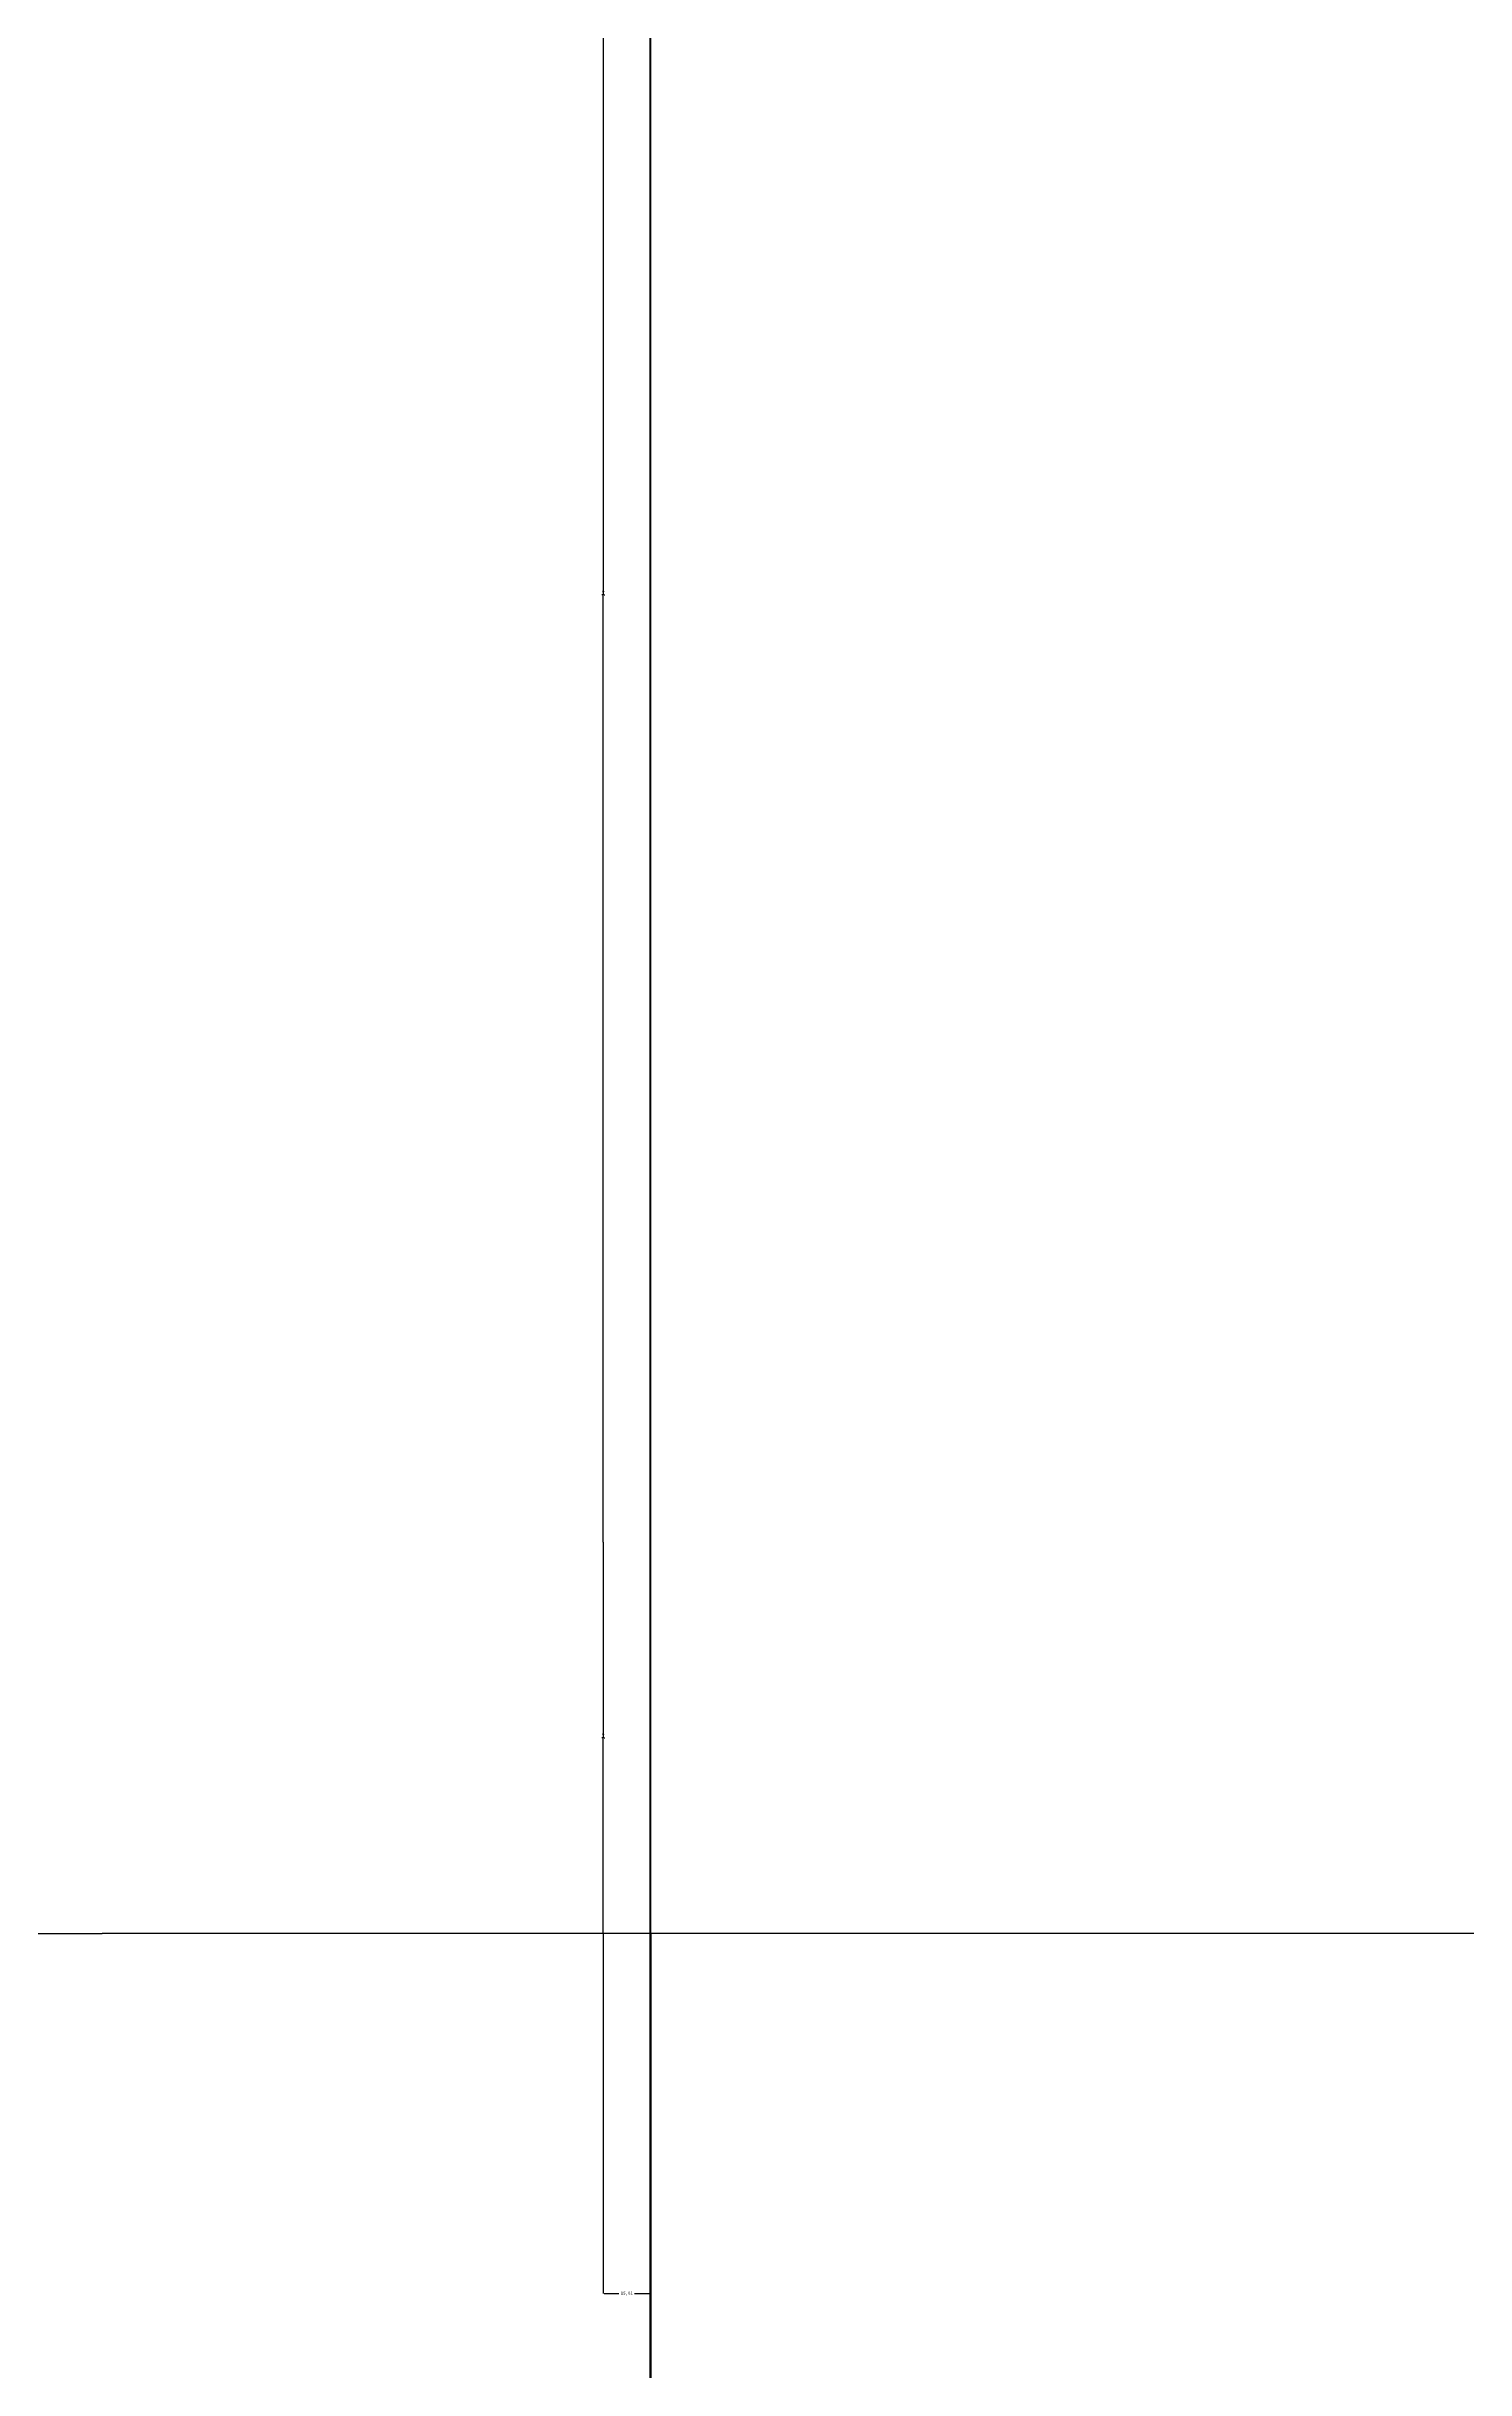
# Model space of a CAD drawing. Header units: metres. Extents: x -855790 to -837970, y 565220 to 577820.
# Drawn here: x -853232 to -852779, y 572232 to 572974 of the extents above; entities that cross this region are included whole.
import ezdxf

# ---------------------------------------------------------------- set-up
doc = ezdxf.new("R2010")
doc.units = ezdxf.units.M
for name, color, linetype in [('AXIS', 3, 'Continuous'), ('DOTE', 1, 'Continuous'), ('PUB_DIM', 3, 'Continuous'), ('WALL', 2, 'Continuous')]:
    doc.layers.add(name, color=color, linetype=linetype)
doc.dimstyles.get("Standard").update_dxf_attribs({"dimtxt": 2.5, "dimasz": 2.5, "dimexe": 1.25, "dimexo": 0.625, "dimtad": 1, "dimcen": 2.5, "dimazin": 3, "dimtfac": 1, "dimtmove": 0, "dimatfit": 3})

# ---------------------------------------------------------------- blocks, each defined once
blk = doc.blocks.new('*D4')
for p, q in [((-853038.96, 572371.4), (-853038.96, 571958.88)), ((-853039.37, 571958.88), (-853039.62, 571958.88)), ((-853039.12, 571546.13), (-853039.12, 571958.88)), ((-853038.96, 571958.88), (-853039.12, 571958.88)), ((-853038.71, 571958.88), (-853038.46, 571958.88))]:
    blk.add_line(p, q)
at = {"layer": 'Defpoints'}
for p in [(-853038.96, 572371.4), (-853038.96, 571958.88), (-853039.12, 571546.13)]:
    blk.add_point(p, dxfattribs=at)
at = {"layer": 'PUB_DIM', "insert": (-853039.04, 571957.755), "char_height": 1, "attachment_point": 5}
blk.add_mtext('0,16', dxfattribs=at)
blk = doc.blocks.new('*D7')
for p, q in [((-853039.12, 576196.34), (-853039.12, 573871.24)), ((-853039.37, 573871.24), (-853039.62, 573871.24)), ((-853039.12, 571546.13), (-853039.12, 573871.24)), ((-853039.12, 573871.24), (-853039.12, 573871.24)), ((-853038.87, 573871.24), (-853038.62, 573871.24))]:
    blk.add_line(p, q)
at = {"layer": 'Defpoints'}
for p in [(-853039.12, 576196.34), (-853039.12, 573871.24), (-853039.12, 571546.13)]:
    blk.add_point(p, dxfattribs=at)
at = {"layer": 'PUB_DIM', "insert": (-853039.12, 573872.365), "char_height": 1, "attachment_point": 5}
blk.add_mtext('0', dxfattribs=at)
blk = doc.blocks.new('*D61')
for p, q in [((-853054.13, 572496.34), (-853054.13, 572433.84)), ((-853054.38, 572433.84), (-853054.63, 572433.84)), ((-853054.13, 572371.34), (-853054.13, 572433.84)), ((-853054.13, 572433.84), (-853054.13, 572433.84)), ((-853053.88, 572433.84), (-853053.63, 572433.84))]:
    blk.add_line(p, q)
at = {"layer": 'Defpoints'}
for p in [(-853054.13, 572496.34), (-853054.13, 572433.84), (-853054.13, 572371.34)]:
    blk.add_point(p, dxfattribs=at)
at = {"layer": 'AXIS', "insert": (-853054.13, 572434.965), "char_height": 1, "attachment_point": 5}
blk.add_mtext('0', dxfattribs=at)
blk = doc.blocks.new('*D62')
for p, q in [((-853054.13, 572371.34), (-853054.13, 572256.34)), ((-853053.88, 572256.34), (-853049.125, 572256.34)), ((-853044.125, 572256.34), (-853039.37, 572256.34)), ((-853039.12, 572141.34), (-853039.12, 572256.34))]:
    blk.add_line(p, q)
at = {"layer": 'Defpoints'}
for p in [(-853054.13, 572371.34), (-853054.13, 572256.34), (-853039.12, 572141.34)]:
    blk.add_point(p, dxfattribs=at)
at = {"layer": 'AXIS', "insert": (-853046.625, 572256.34), "char_height": 1, "attachment_point": 5}
blk.add_mtext('15,01', dxfattribs=at)
blk = doc.blocks.new('*D63')
for p, q in [((-853038.38, 575371.4), (-853038.38, 573871.52)), ((-853039.21, 573871.52), (-853039.46, 573871.52)), ((-853038.96, 572371.4), (-853038.96, 573871.52)), ((-853038.38, 573871.52), (-853038.96, 573871.52)), ((-853038.13, 573871.52), (-853037.88, 573871.52))]:
    blk.add_line(p, q)
at = {"layer": 'Defpoints'}
for p in [(-853038.38, 575371.4), (-853038.38, 573871.52), (-853038.96, 572371.4)]:
    blk.add_point(p, dxfattribs=at)
at = {"layer": 'PUB_DIM', "insert": (-853038.67, 573870.395), "char_height": 1, "attachment_point": 5}
blk.add_mtext('0,58', dxfattribs=at)
blk = doc.blocks.new('*D64')
for p, q in [((-853054.13, 573101.34), (-853054.13, 572798.84)), ((-853054.38, 572798.84), (-853054.63, 572798.84)), ((-853054.13, 572496.34), (-853054.13, 572798.84)), ((-853054.13, 572798.84), (-853054.13, 572798.84)), ((-853053.88, 572798.84), (-853053.63, 572798.84))]:
    blk.add_line(p, q)
at = {"layer": 'Defpoints'}
for p in [(-853054.13, 573101.34), (-853054.13, 572798.84), (-853054.13, 572496.34)]:
    blk.add_point(p, dxfattribs=at)
at = {"layer": 'AXIS', "insert": (-853054.13, 572799.965), "char_height": 1, "attachment_point": 5}
blk.add_mtext('0', dxfattribs=at)

msp = doc.modelspace()

# ---------------------------------------------------------------- linework, layer by layer
at = {"layer": 'AXIS'}
msp.add_line((-853903.47, 572371.34), (-853214.12, 572371.34), dxfattribs=at)
at = {"layer": 'DOTE'}
msp.add_line((-848214.12, 572371.34), (-853214.12, 572371.34), dxfattribs=at)
at = {"layer": 'WALL'}
msp.add_line((-853039.12, 571546.13), (-853039.12, 576196.34), dxfattribs=at)

# ---------------------------------------------------------------- dimensions: what is measured, and where the dimension line sits
at = {"layer": 'AXIS'}
for base, p1, p2, picture, middle in [((-853054.13, 572798.84), (-853054.13, 573101.34), (-853054.13, 572496.34), '*D64', (-853054.13, 572799.965)), ((-853054.13, 572433.84), (-853054.13, 572496.34), (-853054.13, 572371.34), '*D61', (-853054.13, 572434.965)), ((-853054.13, 572256.34), (-853054.13, 572371.34), (-853039.12, 572141.34), '*D62', (-853046.625, 572256.34))]:
    dim = msp.add_linear_dim(base=base, p1=p1, p2=p2, dimstyle='Standard', dxfattribs=at)
    dim.commit()
    dim.dimension.update_dxf_attribs({"geometry": picture, "text_midpoint": middle})
at = {"layer": 'PUB_DIM'}
for base, p1, p2, picture, middle in [((-853039.12, 573871.24), (-853039.12, 576196.34), (-853039.12, 571546.13), '*D7', (-853039.12, 573872.365)), ((-853038.38, 573871.52), (-853038.38, 575371.4), (-853038.96, 572371.4), '*D63', (-853038.67, 573870.395)), ((-853038.96, 571958.88), (-853038.96, 572371.4), (-853039.12, 571546.13), '*D4', (-853039.04, 571957.755))]:
    dim = msp.add_linear_dim(base=base, p1=p1, p2=p2, dimstyle='Standard', dxfattribs=at)
    dim.commit()
    dim.dimension.update_dxf_attribs({"geometry": picture, "text_midpoint": middle})

doc.saveas('drawing.dxf')
